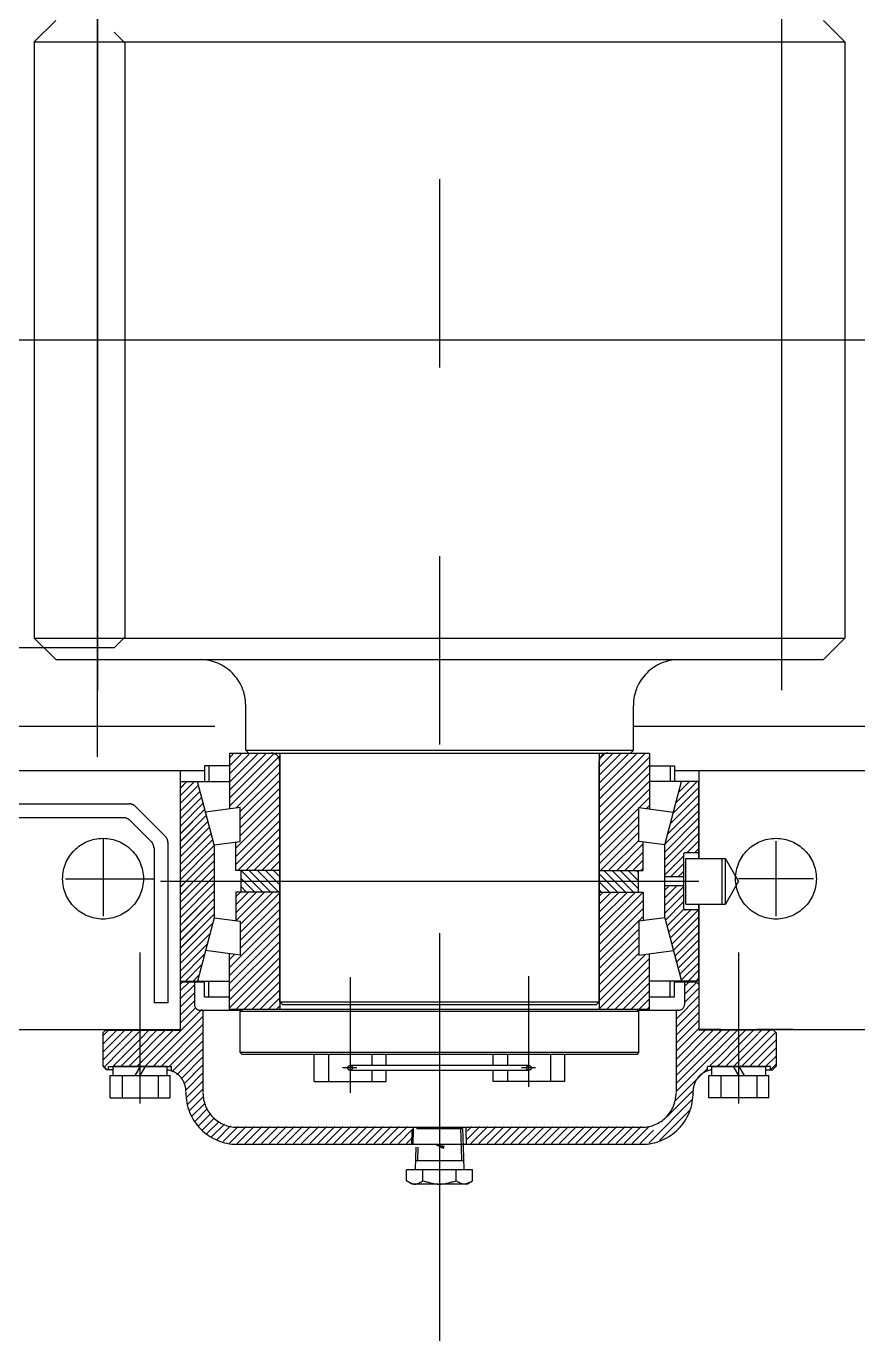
# Model space of a CAD drawing. Header units: millimetres. Extents: x 0 to 29400, y -802 to 20790.
# Drawn here: x 13976 to 14439, y 12734 to 13466 of the extents above; entities that cross this region are included whole.
import ezdxf

# ---------------------------------------------------------------- set-up
doc = ezdxf.new("R2010")
doc.units = ezdxf.units.MM
doc.header["$LTSCALE"] = 700
doc.linetypes.add('K', pattern=[2.5, 1.25, -0.25, 0.25, -0.25, 0.25, -0.25])
doc.layers.add('02', color=1, linetype='Continuous')
doc.layers.add('07', color=6, linetype='K')

# ---------------------------------------------------------------- blocks, each defined once
blk = doc.blocks.new('w34')
at = {"layer": '07', "color": 6, "linetype": 'K', "ltscale": 0.6}
for p, q in [((12516.90322422067, 36247.92824395546), (12516.90322422066, 34970.96171801409)), ((12326.27822422068, 35790.26830755408), (12326.27822422067, 35296.15753037702)), ((12326.41588641712, 35726.97135580084), (12326.41588641711, 35333.31809460206)), ((12707.41588641712, 35726.97135580083), (12707.41588641711, 35333.31809460205)), ((12303.11088641711, 35706.27279483247), (12291.11088641711, 35694.27279483247)), ((12730.72088641711, 35706.27279483246), (12742.72088641711, 35694.27279483246)), ((11320.35322422063, 35699.77279483247), (12335.68172422068, 35699.77279483245)), ((12335.68172422068, 35699.77279483245), (12341.68172422068, 35693.77279483245)), ((12291.11088641711, 35694.27279483247), (12742.72088641712, 35694.27279483246)), ((12291.11088641711, 35694.27279483247), (12291.11088641711, 35362.27279483247)), ((12341.68172422068, 35693.77279483245), (12341.68172422067, 35362.77279483245)), ((12742.72088641712, 35694.27279483246), (12742.72088641711, 35362.27279483246)), ((12760.38429335186, 35528.27279483246), (9530.222155089461, 35528.27279483248)), ((12291.11088641711, 35362.27279483247), (12742.72088641711, 35362.27279483246)), ((12291.11088641711, 35362.27279483247), (12303.11088641711, 35350.27279483247)), ((12341.68172422067, 35362.77279483245), (12335.68172422067, 35356.77279483245)), ((12742.72088641711, 35362.27279483246), (12730.72088641711, 35350.27279483246)), ((12335.68172422067, 35356.77279483245), (11846.80322422068, 35356.77279483246)), ((12303.11088641711, 35350.27279483247), (12730.72088641711, 35350.27279483246)), ((12408.96588641711, 35299.77279483246), (12408.96588641711, 35324.77279483246)), ((12624.86588641711, 35299.77279483246), (12624.86588641711, 35324.77279483246)), ((11866.80322422067, 35313.27279483248), (12408.96588641711, 35313.27279483246)), ((12624.86588641711, 35313.27279483246), (12821.55322422066, 35313.27279483246)), ((12399.95338644347, 35298.27279483248), (12633.87838639076, 35298.27279483247)), ((12399.95338644438, 35298.27279483248), (12399.9533864421, 35267.18496754584)), ((12401.99848692628, 35297.63529483334), (12399.95338644419, 35295.59019435125)), ((12406.48861498681, 35297.63529483334), (12399.95338644386, 35291.10006629039)), ((12410.97874304734, 35297.63529483334), (12399.95338644353, 35286.60993822952)), ((12415.46887110788, 35297.63529483334), (12399.95338644319, 35282.11981016866)), ((12419.95899916842, 35297.63529483334), (12399.95338644286, 35277.62968210778)), ((12424.44912722895, 35297.63529483334), (12399.95338644253, 35273.13955404693)), ((12428.01588644227, 35296.71192598612), (12399.9533864422, 35268.64942598606)), ((12408.96588641711, 35299.77279483246), (12624.86588641711, 35299.77279483246)), ((12408.96588641711, 35299.77279483246), (12410.46588641711, 35298.27279483246)), ((12410.46588641711, 35298.27279483246), (12623.36588641711, 35298.27279483246)), ((12427.95888641711, 35159.77279483246), (12427.95888641711, 35293.47279483247)), ((12428.01588644227, 35298.27279483246), (12428.01588644218, 35155.39779484516)), ((12605.81588639196, 35298.27279483246), (12605.81588639203, 35155.39779484516)), ((12608.54437771087, 35297.63529483334), (12605.81588639196, 35294.90680351443)), ((12613.0345057714, 35297.63529483334), (12605.87288641711, 35290.47367547905)), ((12617.52463383193, 35297.63529483334), (12605.87288641712, 35285.98354741852)), ((12622.01476189246, 35297.63529483333), (12605.87288641711, 35281.49341935798)), ((12626.504889953, 35297.63529483333), (12605.87288641711, 35277.00329129744)), ((12630.99501801353, 35297.63529483333), (12605.87288641711, 35272.51316323691)), ((12633.87838639001, 35296.02853514927), (12605.87288641711, 35268.02303517637)), ((12605.87288641711, 35159.77279483246), (12605.87288641711, 35293.47279483247)), ((12624.86588641711, 35299.77279483246), (12623.36588641711, 35298.27279483246)), ((12633.87838638984, 35298.27279483247), (12633.87838639213, 35267.18496754583)), ((12386.06756959583, 35288.27279483246), (11871.67466277468, 35288.27279483248)), ((12372.40322422066, 35288.27279483246), (12372.40322422066, 35144.27279483247)), ((12386.06756959583, 35291.10006629038), (12386.06756959582, 35282.39779483332)), ((12399.95338644386, 35291.10006629038), (12386.06756959583, 35291.10006629038)), ((12388.37061455516, 35291.10006629038), (12388.37061455515, 35282.39779483332)), ((12427.95888641711, 35292.16479790043), (12403.43778596188, 35267.6436974452)), ((12427.95888641711, 35287.6746698399), (12405.95038805797, 35265.66617148076)), ((12633.87838639034, 35291.53840708907), (12605.87288641711, 35263.53290711584)), ((12633.87838639067, 35287.04827902887), (12605.87288641711, 35259.04277905531)), ((12633.87838639037, 35291.10006629038), (12647.76420323839, 35291.10006629038)), ((12645.46115827906, 35291.10006629038), (12645.46115827907, 35282.39779483331)), ((12647.76420323839, 35291.10006629038), (12647.7642032384, 35282.39779483332)), ((12821.55322422066, 35288.27279483246), (12647.76420323839, 35288.27279483246)), ((12661.40322422066, 35288.27279483246), (12661.40322422066, 35239.53529483882)), ((12376.20208059603, 35282.39779483333), (12372.3905620242, 35278.58627626151)), ((12380.44472128315, 35282.39779483333), (12372.3905620242, 35274.34363557438)), ((12382.67698030182, 35280.38741316488), (12372.3905620242, 35270.10099488726)), ((12376.2020805959, 35282.3977948332), (12372.45338670853, 35278.64910094583)), ((12380.44472128302, 35282.3977948332), (12372.45338670853, 35274.40646025871)), ((12372.45338670849, 35282.39779483333), (12399.95338644184, 35282.3977948333)), ((12382.67698030181, 35280.38741316486), (12372.45338670853, 35270.16381957159)), ((12391.45338670877, 35247.10295835142), (12382.14688519724, 35282.39779483332)), ((12427.95888641711, 35283.18454177937), (12405.95038805797, 35261.17604342022)), ((12427.95888641711, 35278.69441371883), (12405.95038805796, 35256.68591535968)), ((12633.878386391, 35282.55815096866), (12605.87288641711, 35254.55265099477)), ((12633.87838639133, 35278.06802290845), (12605.87288641711, 35250.06252293423)), ((12661.37838612573, 35282.39779483333), (12633.87838639238, 35282.3977948333)), ((12642.37838612546, 35247.10295835142), (12651.68488763698, 35282.39779483332)), ((12661.37838612569, 35279.07453363888), (12647.02354654669, 35264.71969405988)), ((12660.45900663289, 35282.39779483319), (12648.54284903423, 35270.48163723453)), ((12656.21636594577, 35282.39779483319), (12650.06215152178, 35276.24358040919)), ((12651.97372525865, 35282.3977948332), (12651.58145400931, 35282.00552358386)), ((12661.37838612572, 35239.53529483882), (12661.37838612574, 35282.39779483333)), ((12383.56224840686, 35277.03004058279), (12372.3905620242, 35265.85835420014)), ((12384.44751651189, 35273.67266800072), (12372.3905620242, 35261.61571351303)), ((12383.56224840684, 35277.03004058278), (12372.45338670852, 35265.92117888446)), ((12384.44751651188, 35273.6726680007), (12372.45338670852, 35261.67853819735)), ((12427.95888641711, 35274.2042856583), (12405.95038805796, 35252.19578729914)), ((12633.87838639166, 35273.57789484825), (12628.22918991483, 35267.92869837142)), ((12661.37838612569, 35274.83189295176), (12645.50424405915, 35258.95775088522)), ((11846.80322422067, 35269.97238150497), (12344.02160083907, 35269.97238150497)), ((12364.1387581266, 35251.9262920293), (12347.557134745, 35268.5079154109)), ((12385.33278461693, 35270.31529541863), (12372.3905620242, 35257.3730728259)), ((12386.21805272197, 35266.95792283655), (12372.3905620242, 35253.13043213878)), ((12387.10332082701, 35263.60055025447), (12372.3905620242, 35248.88779145167)), ((12385.33278461691, 35270.31529541862), (12372.45338670852, 35257.43589751022)), ((12386.21805272195, 35266.95792283653), (12372.45338670852, 35253.1932568231)), ((12387.10332082699, 35263.60055025445), (12372.45338670852, 35248.95061613598)), ((12405.95038805798, 35267.97448778659), (12386.5454107328, 35265.41977405614)), ((12427.95888641712, 35269.71415759777), (12403.4533864419, 35245.20865762256)), ((12427.95888641711, 35265.22402953722), (12403.4533864419, 35240.71852956201)), ((12405.95038805795, 35249.01152478655), (12405.95038805798, 35267.97448778659)), ((12627.88138477625, 35267.58089323284), (12605.87288641711, 35245.5723948737)), ((12627.88138477625, 35267.97448778659), (12647.28636210142, 35265.41977405613)), ((12627.88138477627, 35249.01152478655), (12627.88138477625, 35267.97448778659)), ((12633.87838639199, 35269.08776678804), (12632.19695216527, 35267.40633256132)), ((12661.3783861257, 35266.34661157752), (12642.46563908407, 35247.43386453589)), ((12661.3783861257, 35270.58925226464), (12643.98494157161, 35253.19580771055)), ((11939.30322422066, 35262.27238150497), (12340.8321564088, 35262.27238150497)), ((12356.43875812659, 35248.73684759903), (12344.36769031473, 35260.8079154109)), ((12387.98858893204, 35260.24317767239), (12372.3905620242, 35244.64515076455)), ((12388.87385703708, 35256.8858050903), (12372.3905620242, 35240.40251007742)), ((12387.98858893202, 35260.24317767237), (12374.46368569221, 35246.71827443255)), ((12388.87385703706, 35256.88580509028), (12378.43136883012, 35246.44331688333)), ((12427.95888641711, 35260.73390147669), (12403.4533864419, 35236.22840150148)), ((12427.95888641711, 35256.24377341616), (12404.55040783289, 35232.83529483194)), ((12627.88138477625, 35263.0907651723), (12605.87288641711, 35241.08226681317)), ((12627.88138477626, 35258.60063711178), (12605.87288641711, 35236.59213875263)), ((12661.3783861257, 35262.10397089041), (12642.37838612546, 35243.10397089017)), ((12661.3783861257, 35257.86133020328), (12642.37838612547, 35238.86133020305)), ((12329.50354861356, 35250.77279483242), (12329.50354861356, 35207.44065289735)), ((12389.75912514212, 35253.52843250822), (12372.3905620242, 35236.15986939031)), ((12390.64439324716, 35250.17105992614), (12372.39056202421, 35231.91722870319)), ((12389.75912514209, 35253.5284325082), (12382.39905196802, 35246.16835933412)), ((12390.64439324713, 35250.17105992611), (12386.36673510592, 35245.89340178491)), ((12391.45338670877, 35247.10295835142), (12405.95038805796, 35249.01152478655)), ((12427.95888641711, 35251.75364535562), (12409.04053589342, 35232.83529483193)), ((12627.88138477626, 35254.11050905124), (12606.60617055692, 35232.83529483191)), ((12627.88138477627, 35249.62038099072), (12611.09629861746, 35232.83529483192)), ((12642.37838612545, 35247.10295835142), (12627.88138477626, 35249.01152478655)), ((12661.3783861257, 35253.61868951617), (12642.37838612547, 35234.61868951593)), ((12661.3783861257, 35249.37604882905), (12654.71263213547, 35242.71029483881)), ((12704.30322422065, 35249.10493676747), (12704.30322422065, 35207.44065289733)), ((12357.90322422066, 35245.4183136931), (12357.90322422066, 35159.18938150496)), ((12365.60322422066, 35248.60775812337), (12365.60322422066, 35159.18938150496)), ((12391.45338670877, 35246.73741270063), (12372.3905620242, 35227.67458801607)), ((12374.46368569221, 35246.71827443255), (12372.45338670852, 35244.70797544886)), ((12378.43136883012, 35246.44331688333), (12372.45338670851, 35240.46533476173)), ((12382.39905196802, 35246.16835933412), (12372.45338670852, 35236.22269407462)), ((12386.36673510592, 35245.89340178491), (12372.45338670851, 35231.98005338749)), ((12390.33441824383, 35245.61844423569), (12372.45338670851, 35227.73741270038)), ((12391.45338670876, 35242.4947720135), (12375.79390953407, 35226.83529483882)), ((12391.45338670876, 35242.49477201351), (12375.79390953407, 35226.83529483882)), ((12391.45338670877, 35246.73741270063), (12390.33441824383, 35245.61844423569)), ((12391.45338670877, 35247.10295835142), (12391.45338670877, 35206.56763132632)), ((12403.4533864419, 35232.83529483194), (12403.45338644191, 35248.68278828732)), ((12427.95888641711, 35247.26351729509), (12413.53066395395, 35232.83529483193)), ((12427.95888641711, 35242.77338923456), (12418.02079201448, 35232.83529483192)), ((12630.37838639231, 35247.62725454623), (12615.586426678, 35232.83529483192)), ((12630.37838639231, 35243.13712648569), (12620.07655473854, 35232.83529483192)), ((12630.37838639233, 35232.83529483194), (12630.37838639231, 35248.68278828732)), ((12642.37838612546, 35206.56763132631), (12642.37838612546, 35247.10295835142)), ((12652.77838612572, 35241.71029483881), (12652.77838612571, 35211.96029483881)), ((12660.37838612571, 35242.71029483881), (12653.77838612571, 35242.71029483881)), ((12661.37838612571, 35245.13340814193), (12658.95527282259, 35242.71029483881)), ((12391.45338670875, 35238.25213132639), (12380.03655022119, 35226.83529483882)), ((12391.45338670876, 35238.25213132639), (12380.03655022119, 35226.83529483882)), ((12427.95888641711, 35238.28326117402), (12422.51092007501, 35232.83529483192)), ((12630.37838639232, 35238.64699842517), (12624.56668279908, 35232.83529483193)), ((12630.37838639233, 35234.15687036464), (12629.05681085962, 35232.83529483194)), ((12652.77838612571, 35240.77604882906), (12642.37838612547, 35230.37604882882)), ((12652.77838612571, 35236.53340814194), (12645.58027282259, 35229.33529483882)), ((12654.11588641711, 35214.13529483882), (12654.11588641711, 35239.53529483882)), ((12654.11588641711, 35239.53529483882), (12676.11588641711, 35239.53529483882)), ((12674.11588641711, 35239.53529483882), (12674.11588641711, 35214.13529483882)), ((12683.44823483582, 35226.83529483881), (12676.11588641711, 35239.53529483882)), ((12676.11588641711, 35214.13529483882), (12676.11588641711, 35239.53529483882)), ((12308.67140667848, 35228.27279483242), (12357.90322422066, 35228.27279483241)), ((12361.46773770158, 35226.83529483882), (12661.37838612571, 35226.83529483881)), ((12375.79390953407, 35226.83529483882), (12372.39056202421, 35223.43194732895)), ((12380.03655022119, 35226.83529483882), (12372.39056202421, 35219.18930664183)), ((12384.27919090831, 35226.83529483882), (12372.3905620242, 35214.94666595471)), ((12388.52183159543, 35226.83529483882), (12372.39056202421, 35210.70402526759)), ((12375.79390953407, 35226.83529483882), (12372.45338670851, 35223.49477201326)), ((12380.03655022119, 35226.83529483882), (12372.45338670851, 35219.25213132615)), ((12384.27919090831, 35226.83529483882), (12372.45338670852, 35215.00949063902)), ((12388.52183159543, 35226.83529483882), (12372.45338670852, 35210.76684995191)), ((12391.45338670875, 35234.00949063926), (12384.27919090831, 35226.83529483882)), ((12391.45338670876, 35234.00949063926), (12384.27919090831, 35226.83529483882)), ((12391.45338670875, 35229.76684995214), (12388.52183159543, 35226.83529483882)), ((12391.45338670875, 35229.76684995214), (12388.52183159543, 35226.83529483882)), ((12427.95888641711, 35232.83529483191), (12403.4533864419, 35232.83529483194)), ((12406.25338644335, 35232.83529483194), (12406.25338644334, 35220.83529484581)), ((12413.96768239392, 35220.83529484581), (12406.25338644335, 35228.54959079638)), ((12418.45781045445, 35220.83529484581), (12406.45781046832, 35232.83529483194)), ((12422.94793851498, 35220.83529484581), (12410.94793852886, 35232.83529483194)), ((12427.43806657552, 35220.83529484581), (12415.4380665894, 35232.83529483192)), ((12427.95888641711, 35224.80460306475), (12419.92819464994, 35232.83529483192)), ((12427.95888641711, 35229.29473112528), (12424.41832271048, 35232.83529483192)), ((12427.95888641711, 35233.79313311348), (12427.00104813554, 35232.83529483191)), ((12605.87288641711, 35232.83529483191), (12630.37838639233, 35232.83529483194)), ((12616.02344511797, 35220.83529484581), (12605.87288641711, 35230.98585354666)), ((12620.51357317851, 35220.83529484581), (12608.5135731924, 35232.83529483191)), ((12625.00370123904, 35220.83529484581), (12613.00370125293, 35232.83529483192)), ((12627.57838639089, 35222.75073775449), (12617.49382931346, 35232.83529483192)), ((12627.57838639089, 35227.24086581503), (12621.98395737399, 35232.83529483193)), ((12627.57838639088, 35231.73099387557), (12626.47408543452, 35232.83529483193)), ((12627.57838639087, 35232.83529483193), (12627.57838639088, 35220.83529484581)), ((12652.77838612572, 35229.33529483882), (12642.37838612547, 35229.33529483881)), ((12652.77838612571, 35232.29076745482), (12649.82291350971, 35229.33529483882)), ((12683.44823483582, 35226.83529483881), (12676.11588641711, 35214.13529483882)), ((12725.13536615572, 35228.2727948324), (12683.47108228557, 35228.2727948324)), ((12391.45338670875, 35225.52420926502), (12372.3905620242, 35206.46138458048)), ((12391.45338670875, 35221.28156857791), (12372.3905620242, 35202.21874389335)), ((12391.45338670875, 35225.52420926502), (12372.76368379666, 35206.83450635294)), ((12391.45338670875, 35221.2815685779), (12377.32222829454, 35207.15041016369)), ((12406.02079202836, 35220.83529484581), (12403.4533864419, 35218.26788925935)), ((12410.5109200889, 35220.83529484581), (12403.4533864419, 35213.77776119882)), ((12428.01588644219, 35220.83529484581), (12403.45338644189, 35220.83529484581)), ((12415.00104814943, 35220.83529484581), (12403.45338644191, 35209.28763313828)), ((12403.4533864419, 35220.83529484581), (12403.45338644191, 35204.98780139042)), ((12419.49117620997, 35220.83529484581), (12403.62154434646, 35204.96566298229)), ((12423.9813042705, 35220.83529484581), (12405.95038805795, 35202.80437863326)), ((12427.95888641711, 35220.32274893188), (12405.95038805796, 35198.31425057273)), ((12409.47755433338, 35220.83529484581), (12406.25338644334, 35224.05946273584)), ((12611.53331705744, 35220.83529484581), (12605.87288641711, 35226.49572548613)), ((12607.0431889969, 35220.83529484581), (12605.87288641711, 35222.0055974256)), ((12608.07655475242, 35220.83529484581), (12605.87288641711, 35218.6316265105)), ((12612.56668281296, 35220.83529484581), (12605.87288641712, 35214.14149844996)), ((12617.05681087349, 35220.83529484581), (12605.87288641711, 35209.65137038942)), ((12605.87288641711, 35220.83529484581), (12630.37838639233, 35220.83529484581)), ((12621.54693893403, 35220.83529484581), (12605.87288641711, 35205.16124232889)), ((12626.03706699456, 35220.83529484581), (12605.87288641711, 35200.67111426836)), ((12630.37838639233, 35220.68648618304), (12605.87288641711, 35196.18098620782)), ((12630.37838639233, 35220.83529484581), (12630.37838639231, 35204.98780139041)), ((12644.82291350971, 35224.33529483881), (12642.37838612547, 35221.89076745458)), ((12649.06555419682, 35224.33529483882), (12642.37838612547, 35217.64812676746)), ((12652.77838612571, 35224.33529483881), (12642.37838612547, 35224.33529483881)), ((12652.77838612571, 35223.80548608058), (12642.37838612546, 35213.40548608033)), ((12652.77838612571, 35219.56284539346), (12642.37838612546, 35209.16284539321)), ((12391.45338670876, 35217.03892789079), (12372.3905620242, 35197.97610320623)), ((12391.45338670876, 35212.79628720367), (12372.3905620242, 35193.73346251911)), ((12391.45338670875, 35217.03892789078), (12381.88077279242, 35207.46631397444)), ((12391.45338670876, 35212.79628720367), (12386.43931729029, 35207.7822177852)), ((12427.95888641711, 35215.83262087135), (12405.95038805797, 35193.8241225122)), ((12630.37838639232, 35216.1963581225), (12605.87288641711, 35191.69085814729)), ((12652.77838612571, 35215.32020470634), (12642.72213765895, 35205.26395623958)), ((12654.11588641711, 35214.13529483882), (12676.11588641711, 35214.13529483881)), ((12661.37838612569, 35171.27279484444), (12661.37838612571, 35214.13529483882)), ((12661.40322422066, 35214.13529483882), (12661.40322422066, 35144.27279483246)), ((12391.45338670876, 35208.55364651656), (12372.3905620242, 35189.490821832)), ((12390.99786178816, 35208.09812159595), (12372.45338670852, 35189.55364651632)), ((12386.43931729029, 35207.78221778519), (12372.45338670852, 35193.79628720343)), ((12381.88077279241, 35207.46631397444), (12372.45338670852, 35198.03892789055)), ((12377.32222829454, 35207.15041016369), (12372.45338670852, 35202.28156857767)), ((12372.76368379666, 35206.83450635294), (12372.45338670852, 35206.52420926479)), ((12391.45338670877, 35206.56763132632), (12382.14688519725, 35171.27279484444)), ((12391.45338670876, 35208.55364651656), (12390.99786178817, 35208.09812159596)), ((12391.45338670877, 35206.56763132632), (12405.95038805796, 35204.65906489119)), ((12427.95888641711, 35206.85236475028), (12399.95338644265, 35178.84686477583)), ((12427.95888641711, 35211.34249281081), (12405.95038805797, 35189.33399445167)), ((12630.37838639232, 35211.70623006196), (12605.87288641711, 35187.20073008675)), ((12630.37838639231, 35207.21610200142), (12605.87288641711, 35182.71060202621)), ((12642.37838612545, 35206.56763132631), (12627.88138477626, 35204.65906489118)), ((12642.37838612546, 35206.56763132631), (12651.68488763697, 35171.27279484444)), ((12653.01507999157, 35211.31425788509), (12643.60740576399, 35201.9065836575)), ((12656.90375763242, 35210.96029483882), (12644.49267386902, 35198.54921107542)), ((12660.95992029693, 35210.7738168162), (12645.37794197406, 35195.19183849333)), ((12661.3783861257, 35206.94964195786), (12646.26321007909, 35191.83446591126)), ((12660.37838612571, 35210.96029483881), (12653.77838612571, 35210.96029483881)), ((12390.64528227958, 35203.50290140026), (12372.3905620242, 35185.24818114487)), ((12389.12597979204, 35197.74095822559), (12372.3905620242, 35181.00554045775)), ((12390.64528227955, 35203.50290140022), (12372.45338670852, 35185.31100582919)), ((12389.125979792, 35197.74095822556), (12372.45338670852, 35181.06836514208)), ((12427.95888641711, 35202.36223668975), (12399.95338644298, 35174.35673671561)), ((12427.95888641711, 35197.87210862921), (12399.95338644331, 35169.86660865541)), ((12405.95038805795, 35204.65906489119), (12405.95038805798, 35185.69610189115)), ((12627.88138477626, 35200.22897232483), (12605.87288641711, 35178.22047396568)), ((12627.88138477627, 35204.65906489118), (12627.88138477624, 35185.69610189115)), ((12661.3783861257, 35202.70700127073), (12647.14847818413, 35188.47709332917)), ((12661.3783861257, 35198.46436058361), (12648.03374628917, 35185.11972074708)), ((12387.6066773045, 35191.97901505094), (12372.3905620242, 35176.76289977063)), ((12387.60667730446, 35191.9790150509), (12372.45338670853, 35176.82572445497)), ((12427.95888641711, 35193.38198056867), (12399.95338644365, 35165.37648059521)), ((12627.88138477625, 35195.73884426429), (12605.87288641711, 35173.73034590515)), ((12627.88138477625, 35191.24871620375), (12605.87288641711, 35169.24021784461)), ((12661.3783861257, 35194.22171989649), (12648.9190143942, 35181.762348165)), ((12350.1731958183, 35103.15033418492), (12350.19465436962, 35187.26420165747)), ((12386.08737481696, 35186.21707187627), (12372.3905620242, 35172.52025908351)), ((12386.08737481692, 35186.21707187624), (12372.45338670853, 35172.58308376784)), ((12405.95038805797, 35185.69610189115), (12386.5454107328, 35188.25081562161)), ((12427.95888641711, 35188.89185250814), (12399.95338644397, 35160.886352535)), ((12399.95338644438, 35155.39779484516), (12399.95338644209, 35186.48562213191)), ((12402.73571520718, 35186.11932160088), (12399.95338644232, 35183.33699283602)), ((12427.95888641711, 35184.40172444761), (12399.9533864443, 35156.3962244748)), ((12627.88138477624, 35186.75858814322), (12605.8728864171, 35164.75008978408)), ((12631.82870056738, 35186.21577587381), (12605.87288641711, 35160.25996172354)), ((12633.87838639193, 35183.77533363782), (12605.87288641711, 35155.76983366301)), ((12627.88138477625, 35185.69610189115), (12647.28636210141, 35188.25081562161)), ((12633.87838638984, 35155.39779484516), (12633.87838639213, 35186.48562213191)), ((12661.37838612569, 35189.97907920938), (12649.80428249924, 35178.40497558292)), ((12661.37838612569, 35185.73643852225), (12650.68955060428, 35175.04760300084)), ((12683.63325262301, 35103.15033418492), (12683.61179407169, 35187.26420165747)), ((12384.56807232942, 35180.45512870161), (12375.38573847211, 35171.27279484431)), ((12384.56807232938, 35180.45512870157), (12375.38573847224, 35171.27279484444)), ((12427.95888641711, 35179.91159638707), (12403.44508487521, 35155.39779484516)), ((12633.8783863916, 35179.28520557696), (12609.9909756598, 35155.39779484516)), ((12661.37838612569, 35181.49379783513), (12651.57481870932, 35171.69023041875)), ((12661.37838612569, 35177.25115714801), (12655.40002382212, 35171.27279484444)), ((12372.45338670851, 35171.27279484444), (12399.95338644321, 35171.27279484444)), ((12377.95011574911, 35171.25279484444), (12372.47822422066, 35165.78090331599)), ((12372.47822422066, 35169.37279484444), (12373.97822422066, 35170.87279484444)), ((12372.47822422066, 35169.37279484444), (12372.47822422066, 35144.37279484444)), ((12380.40322422066, 35169.21577525545), (12372.47822422066, 35161.29077525545)), ((12373.97822422066, 35170.87279484444), (12386.06756959582, 35170.87279484444)), ((12383.04876984187, 35174.69318552695), (12379.62837915924, 35171.27279484431)), ((12383.04876984184, 35174.69318552691), (12379.62837915936, 35171.27279484444)), ((12380.40322422066, 35170.87279484444), (12380.40322422066, 35158.27279484444)), ((12386.06756959583, 35162.57052338726), (12386.06756959582, 35171.27279484432)), ((12388.37061455516, 35162.57052338726), (12388.37061455515, 35171.27279484432)), ((12427.95888641711, 35175.42146832654), (12407.93521293574, 35155.39779484517)), ((12427.95888641711, 35170.931340266), (12412.42534099627, 35155.39779484516)), ((12467.1194256995, 35173.46544576255), (12467.1194256995, 35109.01977513678)), ((12566.71234713471, 35112.33280299843), (12566.71234713471, 35173.94667319517)), ((12633.87838639126, 35174.79507751609), (12614.48110372033, 35155.39779484516)), ((12633.87838639094, 35170.30494945523), (12618.97123178087, 35155.39779484516)), ((12661.37838612571, 35171.27279484444), (12633.87838639243, 35171.27279484444)), ((12645.46115827906, 35162.57052338725), (12645.46115827907, 35171.27279484431)), ((12647.76420323839, 35162.57052338725), (12647.7642032384, 35171.27279484431)), ((12647.7642032384, 35170.87279484444), (12659.82822422066, 35170.87279484444)), ((12656.33805550225, 35171.25279484443), (12653.40322422066, 35168.31796356284)), ((12653.40322422066, 35170.87279484444), (12653.40322422066, 35158.27279484444)), ((12660.27820389172, 35170.70281517337), (12653.40322422066, 35163.82783550231)), ((12661.37838612569, 35173.00851646089), (12659.64266450924, 35171.27279484444)), ((12659.82822422066, 35170.87279484444), (12661.32822422066, 35169.37279484444)), ((12661.32822422066, 35169.37279484444), (12661.32822422066, 35144.37279484444)), ((12380.40322422066, 35164.72564719491), (12372.47822422066, 35156.80064719492)), ((12386.06756959583, 35162.57052338726), (12399.95338644385, 35162.57052338828)), ((12427.95888641711, 35166.44121220546), (12416.91546905681, 35155.39779484516)), ((12427.95888641711, 35161.95108414493), (12421.40559711734, 35155.39779484516)), ((12633.8783863906, 35165.81482139436), (12623.4613598414, 35155.39779484516)), ((12633.87838639027, 35161.3246933335), (12627.95148790194, 35155.39779484516)), ((12633.87838639036, 35162.57052338725), (12647.76420323839, 35162.57052338725)), ((12661.32822422066, 35162.77257938124), (12648.65322422066, 35150.09757938123)), ((12661.32822422066, 35167.26270744177), (12653.40322422066, 35159.33770744177)), ((12365.60322422066, 35159.18938150496), (12357.90322422066, 35159.18938150496)), ((12384.60075605179, 35155.45279484444), (12361.20322422066, 35132.05526301332)), ((12380.40322422066, 35160.23551913438), (12372.47822422066, 35152.31051913439)), ((12381.19891882925, 35156.54108568245), (12372.47822422066, 35147.82039107385)), ((12383.60322422066, 35155.07279484444), (12406.64641137721, 35155.07279484444)), ((12385.15322422066, 35155.07279484444), (12385.15322422066, 35109.25279484444)), ((12633.87838639243, 35155.39779484516), (12399.95338644179, 35155.39779484516)), ((12405.9011541826, 35154.32658083353), (12406.90051245179, 35155.32722215278)), ((12627.91588641711, 35154.39779484516), (12405.91588641711, 35154.39779484516)), ((12405.91588641711, 35131.39779484516), (12405.91588641711, 35154.39779484516)), ((12427.95888641711, 35157.4609560844), (12425.89572517788, 35155.39779484516)), ((12627.91588641711, 35154.39779484516), (12626.91588641711, 35155.39779484516)), ((12627.24059088964, 35155.07309037264), (12650.21588641711, 35155.07309037264)), ((12627.24088641784, 35155.07279484444), (12650.20322422066, 35155.07279484444)), ((12627.91588641711, 35131.39779484516), (12627.91588641711, 35154.39779484516)), ((12633.87838638994, 35156.83456527263), (12632.44161596247, 35155.39779484516)), ((12661.32822422066, 35158.2824513207), (12648.65322422066, 35145.60745132071)), ((12649.51831162332, 35155.45279484444), (12648.65322422066, 35154.58770744177)), ((12648.65322422066, 35155.07279484444), (12648.65322422066, 35109.25279484443)), ((12661.32822422066, 35153.79232326017), (12648.65322422066, 35141.11732326016)), ((12385.15322422066, 35151.51513495278), (12361.20322422066, 35127.56513495278)), ((12385.15322422066, 35147.02500689224), (12361.80101217285, 35123.67279484443)), ((12661.32822422066, 35149.30219519963), (12648.65322422066, 35136.62719519963)), ((12278.75322422065, 35144.27279483248), (12372.40322422066, 35144.27279483246)), ((12329.40322422066, 35142.37279484444), (12330.90322422066, 35143.87279484444)), ((12329.40322422066, 35142.37279484444), (12329.40322422066, 35124.17279484445)), ((12332.60960350697, 35143.87279484444), (12329.60322422066, 35140.86641555813)), ((12337.09973156751, 35143.87279484444), (12329.60322422066, 35136.37628749759)), ((12339.20322422066, 35141.48615943706), (12329.60322422066, 35131.88615943706)), ((12330.90322422066, 35143.87279484444), (12330.90322422066, 35144.27309037265)), ((12330.90322422066, 35143.87279484444), (12371.97822422066, 35143.87279484444)), ((12341.58985962807, 35143.87279484447), (12339.40322422064, 35141.68615943704)), ((12346.07998768861, 35143.87279484447), (12339.40322422064, 35137.19603137651)), ((12350.18348601804, 35143.48616511337), (12339.40322422064, 35132.70590331597)), ((12350.18234023515, 35138.99489126994), (12339.40322422064, 35128.21577525544)), ((12361.40322422065, 35141.23551913437), (12350.18004866936, 35130.01234358309)), ((12359.55037187021, 35143.87279484447), (12350.18119445226, 35134.50361742652)), ((12355.06024380968, 35143.87279484448), (12350.18234023515, 35138.99489126994)), ((12350.57011574915, 35143.87279484448), (12350.18348601804, 35143.48616511337)), ((12364.04049993072, 35143.87279484444), (12361.20322422066, 35141.03551913438)), ((12368.53062799125, 35143.87279484444), (12361.20322422066, 35136.54539107385)), ((12385.15322422066, 35142.53487883171), (12366.29114023338, 35123.67279484444)), ((12661.32822422066, 35144.8120671391), (12648.65322422066, 35132.1370671391)), ((12664.87907998653, 35143.87279484443), (12648.65322422066, 35127.64693907856)), ((12669.36920804706, 35143.87279484444), (12648.65322422066, 35123.15681101803)), ((12672.60322422066, 35142.61668295749), (12648.65322422066, 35118.6666829575)), ((12673.62276134275, 35144.27309037264), (12661.34088641711, 35144.27309037264)), ((12661.40322422066, 35144.27279483246), (12755.05322422065, 35144.27279483246)), ((12702.90322422066, 35143.87279484444), (12661.82822422066, 35143.87279484444)), ((12673.85933610759, 35143.87279484443), (12672.40322422066, 35142.41668295749)), ((12678.34946416813, 35143.87279484444), (12672.40322422066, 35137.92655489696)), ((12682.83959222867, 35143.87279484444), (12672.40322422066, 35133.43642683642)), ((12683.62380921549, 35140.16688377073), (12672.40322422066, 35128.94629877589)), ((12687.3297202892, 35143.87279484443), (12683.62380921549, 35140.16688377073)), ((12691.81984834973, 35143.87279484443), (12683.62495441393, 35135.67790090862)), ((12694.40322422066, 35141.96604265482), (12683.62609961236, 35131.18891804652)), ((12713.91588641711, 35144.27309037264), (12693.62276199385, 35144.27309037264)), ((12696.30997641027, 35143.87279484443), (12694.60322422066, 35142.16604265482)), ((12700.80010447081, 35143.87279484444), (12694.60322422066, 35137.67591459429)), ((12703.996728376, 35142.57929068909), (12694.60322422066, 35133.18578653375)), ((12702.90322422066, 35143.87279484444), (12702.90322422066, 35144.27309037264)), ((12704.40322422066, 35142.37279484444), (12702.90322422066, 35143.87279484444)), ((12704.40322422066, 35142.37279484444), (12704.40322422066, 35123.87279484444)), ((12339.20322422066, 35136.99603137653), (12329.60322422066, 35127.39603137652)), ((12339.20322422066, 35132.50590331599), (12330.23666998489, 35123.53934908022)), ((12350.18119445226, 35134.50361742652), (12339.40322422064, 35123.7256471949)), ((12361.40322422065, 35136.74539107384), (12350.17890288647, 35125.52106973966)), ((12361.40322422065, 35132.25526301331), (12352.86260180533, 35123.71464059799)), ((12385.15322422066, 35138.04475077117), (12367.81417674002, 35120.70570329054)), ((12385.15322422066, 35133.55462271064), (12370.66324978875, 35119.06464827873)), ((12672.60322422066, 35138.12655489696), (12648.65322422066, 35114.17655489696)), ((12672.60322422066, 35133.63642683643), (12648.65322422066, 35109.68642683643)), ((12683.62495441392, 35135.67790090862), (12672.40322422066, 35124.45617071536)), ((12694.40322422066, 35137.4759145943), (12683.62724481079, 35126.69993518442)), ((12694.40322422066, 35132.98578653375), (12685.13314703035, 35123.71570934344)), ((12704.20322422066, 35138.29565847322), (12694.60322422066, 35128.69565847322)), ((12704.20322422066, 35133.80553041268), (12694.60322422065, 35124.20553041268)), ((12339.20322422066, 35128.01577525545), (12334.86024380965, 35123.67279484445)), ((12350.18004866936, 35130.01234358309), (12343.88463608112, 35123.71693099485)), ((12350.17890288647, 35125.52106973966), (12348.37361894323, 35123.71578579642)), ((12361.40322422064, 35127.76513495277), (12357.35158466742, 35123.71349539955)), ((12385.15322422066, 35129.06449465011), (12372.9255449583, 35116.83681538775)), ((12385.15322422066, 35124.57436658957), (12374.60469469841, 35114.02583706732)), ((12627.91588641711, 35131.39779484516), (12405.91588641711, 35131.39779484516)), ((12405.91588641711, 35131.39779484516), (12406.91588641711, 35130.39779484516)), ((12626.91588641711, 35130.39779484516), (12406.91588641711, 35130.39779484516)), ((12447.12942569922, 35115.39779484482), (12447.12942569922, 35130.39779484516)), ((12455.11942569929, 35130.39779484516), (12455.11942569929, 35115.39779484482)), ((12479.11942569971, 35130.39779484516), (12479.11942569971, 35124.22760468312)), ((12487.10942569979, 35124.22760468312), (12487.10942569979, 35130.39779484517)), ((12546.72234713443, 35124.22760468312), (12546.72234713443, 35130.39779484516)), ((12554.71234713451, 35130.39779484516), (12554.71234713451, 35124.22760468312)), ((12578.71234713492, 35130.39779484516), (12578.71234713492, 35115.39779484482)), ((12586.702347135, 35115.39779484482), (12586.702347135, 35130.39779484516)), ((12626.91588641711, 35130.39779484516), (12627.91588641711, 35131.39779484516)), ((12672.60322422066, 35129.14629877589), (12667.1297202892, 35123.67279484443)), ((12672.60322422066, 35124.65617071536), (12671.61984834973, 35123.67279484443)), ((12683.62609961235, 35131.18891804652), (12676.15059934349, 35123.71341777765)), ((12683.62724481078, 35126.69993518441), (12680.64187318692, 35123.71456356055)), ((12694.40322422066, 35128.49565847322), (12689.62442087377, 35123.71685512633)), ((12704.20322422066, 35129.31540235215), (12698.56061671294, 35123.67279484443)), ((12704.20322422066, 35124.82527429162), (12701.10322422066, 35121.72527429162)), ((12331.88722422066, 35121.87279484444), (12329.40322422066, 35124.17279484445)), ((12331.40322422065, 35121.87279484444), (12329.40322422065, 35123.87279484444)), ((12335.07797167211, 35121.87279484444), (12331.40322422065, 35121.87279484444)), ((12332.50322422065, 35121.67279484445), (12332.50322422065, 35123.67279484445)), ((12332.50322422065, 35123.67279484445), (12367.70322422065, 35123.67279484445)), ((12333.4089782833, 35106.21960290293), (12333.41216719722, 35118.71960249642)), ((12333.41216719722, 35118.71960249642), (12366.94216610643, 35118.71104855372)), ((12335.077167143, 35118.71917773309), (12335.07844270857, 35123.7191775703)), ((12365.27844172622, 35123.71147315427), (12335.07844270857, 35123.7191775703)), ((12340.17716697711, 35118.7178766562), (12340.17397806319, 35106.21787706271)), ((12350.1784422174, 35123.71532536228), (12347.29041539997, 35118.71606197319)), ((12350.17716665183, 35118.71532552507), (12353.06519346925, 35123.71458891416)), ((12360.17716632655, 35118.71277439393), (12360.17397741263, 35106.21277480043)), ((12365.27716616065, 35118.71147331705), (12365.27844172622, 35123.71147315427)), ((12366.93897719251, 35106.21104896022), (12366.94216610643, 35118.71104855372)), ((12367.70322422065, 35121.17040165864), (12367.70322422065, 35123.67279484445)), ((12385.15322422066, 35120.08423852904), (12375.56191882348, 35110.49293313186)), ((12470.8229973188, 35122.89779484499), (12462.89119650485, 35122.89779484499)), ((12566.71234713471, 35124.22760468312), (12467.1194256995, 35124.22760468312)), ((12467.1194256995, 35121.56798500687), (12566.71234713471, 35121.56798500687)), ((12479.11942569971, 35121.56798500687), (12479.11942569971, 35115.39779484482)), ((12487.10942569979, 35115.39779484482), (12487.10942569979, 35121.56798500687)), ((12546.72234713443, 35115.39779484482), (12546.72234713443, 35121.56798500687)), ((12554.71234713451, 35121.56798500687), (12554.71234713451, 35115.39779484482)), ((12570.41591875401, 35122.89779484499), (12562.48411794006, 35122.89779484499)), ((12666.10322422066, 35122.64629877589), (12648.08071114486, 35104.6237857001)), ((12701.30322422066, 35123.67279484443), (12666.10322422066, 35123.67279484443)), ((12666.10322422066, 35121.17040165864), (12666.10322422066, 35123.67279484443)), ((12666.86428233488, 35118.71104855371), (12700.39428124409, 35118.71960249641)), ((12666.8674712488, 35106.21104896021), (12666.86428233488, 35118.71104855371)), ((12668.52800671509, 35123.71147315425), (12698.72800573273, 35123.71917757029)), ((12668.52928228066, 35118.71147331705), (12668.52800671509, 35123.71147315425)), ((12673.62928211476, 35118.71277439392), (12673.63247102868, 35106.21277480043)), ((12683.62928178948, 35118.71532552506), (12680.74125497206, 35123.71458891415)), ((12683.62800622391, 35123.71532536227), (12686.51603304134, 35118.71606197318)), ((12693.6292814642, 35118.71787665619), (12693.63247037812, 35106.21787706269)), ((12694.40322422066, 35124.00553041269), (12694.11569471719, 35123.71800090922)), ((12698.7292812983, 35118.71917773307), (12698.72800573273, 35123.71917757029)), ((12698.7284767692, 35121.87279484444), (12702.40322422066, 35121.87279484444)), ((12700.39747015801, 35106.21960290291), (12700.39428124409, 35118.71960249641)), ((12701.30322422066, 35121.67279484443), (12701.30322422066, 35123.67279484443)), ((12702.40322422066, 35121.87279484444), (12704.40322422066, 35123.87279484444)), ((12385.15322422066, 35115.5941104685), (12375.81159226499, 35106.25247851283)), ((12385.15322422066, 35111.10398240797), (12376.48141362773, 35102.43217181504)), ((12447.12942569922, 35115.39779484482), (12487.10942569979, 35115.39779484482)), ((12586.702347135, 35115.39779484482), (12546.72234713443, 35115.39779484482)), ((12658.21994478678, 35110.27289128148), (12643.58780275452, 35095.64074924922)), ((12333.4089782833, 35106.21960290293), (12366.93897719251, 35106.21104896022)), ((12375.65322422066, 35108.87279484444), (12375.65322422066, 35108.59279484444)), ((12385.31535272814, 35106.77598285492), (12377.5552046026, 35099.01583472938)), ((12386.164947762, 35103.13544982825), (12378.95911766805, 35095.92961973428)), ((12657.90011728546, 35105.46293571962), (12633.44308334547, 35081.00590177963)), ((12658.15322422066, 35108.87279484444), (12658.15322422066, 35108.59279484444)), ((12700.39747015801, 35106.21960290291), (12666.8674712488, 35106.21104896021)), ((12387.54458211703, 35100.02495612274), (12380.65105997914, 35093.13143398485)), ((12389.35082853633, 35097.3410744815), (12382.60723982791, 35090.59748577309)), ((12391.54174491237, 35095.04186279701), (12384.81628160716, 35088.3163994918)), ((12656.43557007346, 35099.50826044709), (12639.397758618, 35082.47044899163)), ((12394.11255507866, 35093.12254490276), (12387.27681356682, 35086.28680339092)), ((12397.09328350638, 35091.61314526995), (12389.99719373626, 35084.51705549983)), ((12400.56496850297, 35090.594702206), (12392.99723569941, 35083.02696940245)), ((12404.71318920194, 35090.25279484444), (12396.31285079881, 35081.85245644131)), ((12409.20331726247, 35090.25279484444), (12400.0065900568, 35081.05606763877)), ((12404.15322422066, 35089.87279484444), (12629.65322422066, 35089.87279484444)), ((12413.69344532301, 35090.25279484444), (12404.19344532301, 35080.75279484444)), ((12418.18357338355, 35090.25279484444), (12408.68357338355, 35080.75279484444)), ((12422.67370144408, 35090.25279484444), (12413.17370144408, 35080.75279484444)), ((12427.16382950461, 35090.25279484444), (12417.66382950461, 35080.75279484444)), ((12431.65395756515, 35090.25279484444), (12422.15395756515, 35080.75279484444)), ((12436.14408562568, 35090.25279484444), (12426.64408562568, 35080.75279484444)), ((12440.63421368622, 35090.25279484444), (12431.13421368622, 35080.75279484444)), ((12445.12434174675, 35090.25279484444), (12435.62434174675, 35080.75279484444)), ((12449.61446980729, 35090.25279484444), (12440.11446980729, 35080.75279484444)), ((12454.10459786782, 35090.25279484444), (12444.60459786782, 35080.75279484444)), ((12458.59472592836, 35090.25279484444), (12449.09472592836, 35080.75279484444)), ((12463.08485398889, 35090.25279484444), (12453.58485398889, 35080.75279484444)), ((12467.57498204942, 35090.25279484444), (12458.07498204943, 35080.75279484444)), ((12472.06511010996, 35090.25279484444), (12462.56511010996, 35080.75279484444)), ((12476.55523817049, 35090.25279484444), (12467.05523817049, 35080.75279484444)), ((12481.04536623103, 35090.25279484444), (12471.54536623103, 35080.75279484444)), ((12485.53549429156, 35090.25279484444), (12476.03549429156, 35080.75279484444)), ((12490.0256223521, 35090.25279484444), (12480.5256223521, 35080.75279484444)), ((12494.51575041263, 35090.25279484444), (12485.01575041263, 35080.75279484444)), ((12499.00587847317, 35090.25279484444), (12489.50587847317, 35080.75279484445)), ((12501.56823124282, 35088.32501955356), (12493.9960065337, 35080.75279484444)), ((12501.57222422066, 35088.07279484444), (12501.33159922066, 35080.37279484444)), ((12502.20322422066, 35088.9600125314), (12501.69600653371, 35088.45279484444)), ((12502.20322422066, 35088.07279484444), (12501.96259922066, 35080.37279484444)), ((12502.20322422066, 35089.87279484444), (12502.20322422066, 35088.07279484444)), ((12504.04538641711, 35089.09809037264), (12529.78638641711, 35089.09809037264)), ((12528.62438641711, 35089.09809037264), (12528.97438641711, 35078.67309037264)), ((12529.78638641711, 35089.09809037264), (12530.13638641711, 35078.67309037264)), ((12531.60322422066, 35089.87279484444), (12531.60322422066, 35088.07279484444)), ((12531.60322422066, 35088.07279484444), (12531.84384922066, 35080.37279484444)), ((12534.92690295744, 35090.25279484444), (12532.26127509147, 35087.58716697847)), ((12539.41703101798, 35090.25279484444), (12532.39733957815, 35083.23310340461)), ((12543.90715907851, 35090.25279484444), (12534.40715907851, 35080.75279484444)), ((12548.39728713905, 35090.25279484443), (12538.89728713905, 35080.75279484443)), ((12552.88741519958, 35090.25279484444), (12543.38741519958, 35080.75279484444)), ((12557.37754326012, 35090.25279484444), (12547.87754326011, 35080.75279484443)), ((12561.86767132065, 35090.25279484444), (12552.36767132065, 35080.75279484444)), ((12566.35779938119, 35090.25279484444), (12556.85779938119, 35080.75279484444)), ((12570.84792744172, 35090.25279484444), (12561.34792744172, 35080.75279484444)), ((12575.33805550225, 35090.25279484444), (12565.83805550225, 35080.75279484444)), ((12579.82818356279, 35090.25279484443), (12570.32818356279, 35080.75279484443)), ((12584.31831162332, 35090.25279484443), (12574.81831162332, 35080.75279484444)), ((12588.80843968385, 35090.25279484443), (12579.30843968386, 35080.75279484443)), ((12593.29856774439, 35090.25279484443), (12583.79856774439, 35080.75279484443)), ((12597.78869580492, 35090.25279484443), (12588.28869580492, 35080.75279484443)), ((12602.27882386546, 35090.25279484443), (12592.77882386546, 35080.75279484443)), ((12606.76895192599, 35090.25279484443), (12597.26895192599, 35080.75279484443)), ((12611.25907998652, 35090.25279484443), (12601.75907998652, 35080.75279484443)), ((12615.74920804706, 35090.25279484443), (12606.24920804706, 35080.75279484443)), ((12620.2393361076, 35090.25279484443), (12610.73933610759, 35080.75279484443)), ((12624.72946416813, 35090.25279484443), (12615.22946416813, 35080.75279484443)), ((12629.21959222866, 35090.25279484443), (12619.71959222866, 35080.75279484443)), ((12633.85979623106, 35090.4028707863), (12624.2097202892, 35080.75279484443)), ((12636.15997032488, 35088.21291681958), (12628.69984834973, 35080.75279484443)), ((12404.15322422066, 35080.37279484444), (12629.65322422066, 35080.37279484444)), ((12501.42338840216, 35083.69004865236), (12498.48613459424, 35080.75279484444)), ((12503.69538641711, 35078.67309037264), (12503.31588641711, 35066.52909037265)), ((12504.85738641711, 35078.67309037264), (12504.62301141711, 35071.17309037264)), ((12528.97438641711, 35078.67309037264), (12529.20876141711, 35071.17309037264)), ((12530.13638641711, 35078.67309037264), (12530.51588641711, 35066.52909037265)), ((12498.46588641711, 35060.04947874751), (12498.46588641711, 35066.17309037264)), ((12535.36588641711, 35066.17309037264), (12498.46588641711, 35066.17309037264)), ((12503.31588641711, 35066.17309037264), (12503.31588641711, 35066.52909037266)), ((12530.37076141711, 35071.17309037264), (12503.46101141711, 35071.17309037264)), ((12507.69088641711, 35060.04947874751), (12507.69088641711, 35066.17309037264)), ((12526.14088641711, 35060.04947874751), (12526.14088641711, 35066.17309037264)), ((12530.51588641711, 35066.17309037264), (12530.51588641711, 35066.52909037264)), ((12535.36588641711, 35060.04947874751), (12535.36588641711, 35066.17309037264)), ((12501.71588641711, 35058.17309037264), (12498.46588641711, 35060.04947874751)), ((12532.11588641711, 35058.17309037264), (12535.36588641711, 35060.04947874751)), ((12532.11588641711, 35058.17309037264), (12501.71588641711, 35058.17309037264))]:
    blk.add_line(p, q, dxfattribs=at)
at = {"layer": '07', "color": 6, "linetype": 'K'}
for p, q in [((12427.95888641711, 35159.77279483246), (12605.87288641711, 35159.77279483246)), ((12427.95888641711, 35159.77279483246), (12429.45888641711, 35158.27279483246)), ((12429.45888641711, 35158.27279483246), (12604.37288641711, 35158.27279483246)), ((12605.87288641711, 35159.77279483246), (12604.37288641711, 35158.27279483246))]:
    blk.add_line(p, q, dxfattribs=at)
at = {"layer": '07', "color": 6, "linetype": 'K', "ltscale": 0.6}
for centre, radius in [((12329.50354861356, 35228.27279483242), 22.5), ((12704.30322422065, 35228.2727948324), 22.5), ((12467.1194256995, 35122.89779484499), 1.329809838126247), ((12566.71234713471, 35122.89779484499), 1.329809838126247)]:
    blk.add_circle(centre, radius, dxfattribs=at)
for centre, radius, start, end in [((12383.48036724925, 35324.78741495546), 25.48552336138034, 359.9671314820623, 89.80773804360693), ((12650.35140558497, 35324.78741495546), 25.48552336138022, 90.19226195639305, 180.0328685183546), ((12423.15888641711, 35293.47279483247), 4.8, 0, 90), ((12610.67288641711, 35293.47279483247), 4.8, 90, 180), ((12344.02160083907, 35264.97238150497), 5, 44.99999999988945, 90), ((12340.8321564088, 35257.27238150497), 5, 44.99999999988945, 90), ((12352.90322422066, 35245.2013136931), 5, 0, 44.99999999988945), ((12360.60322422066, 35248.39075812337), 5, 0, 44.99999999988945), ((12653.77838612571, 35241.71029483881), 1, 90, 180), ((12653.77838612571, 35241.71029483881), 1.000000000000455, 90, 180), ((12660.37838612571, 35243.71029483881), 1, 270, 0), ((12653.77838612571, 35211.96029483881), 1, 180, 270), ((12660.37838612571, 35209.96029483881), 1, 0, 90), ((12660.37838612571, 35209.96029483881), 1, 0, 90), ((12383.60322422066, 35158.27279484444), 3.2, 180, 270), ((12650.20322422066, 35158.27279484444), 3.2, 270, 0), ((12371.97822422066, 35144.37279484444), 0.5, 270, 0), ((12661.82822422066, 35144.37279484444), 0.5, 180, 270), ((12363.65797017774, 35109.87279484444), 12, 359.1228451616642, 82.24150321383082), ((12670.14847826357, 35109.87279484444), 12, 97.75849678616918, 180.8771548383358), ((12404.15322422066, 35108.87279484444), 28.5, 179.1228451616641, 270), ((12404.15322422066, 35108.87279484444), 19, 180, 270), ((12629.65322422066, 35108.87279484444), 28.5, 270, 0.8771548383358257), ((12629.65322422066, 35108.87279484444), 19, 270, 0)]:
    blk.add_arc(centre, radius, start, end, dxfattribs=at)
for points in [[(12500.09088641711, 35059.11128456007), (12503.07838641711, 35058.17309037264), (12507.69088641711, 35060.04947874751)], [(12507.69088641711, 35060.04947874751), (12516.91588641711, 35058.17309037264), (12526.14088641711, 35060.04947874751)], [(12533.74088641711, 35059.11128456007), (12530.75338641711, 35058.17309037264), (12526.14088641711, 35060.04947874751)]]:
    blk.add_spline(points, degree=3, dxfattribs=at)
blk.add_solid([(12519.25618592857, 35077.6497498281), (12513.81697405193, 35080.37279484444), (12519.84532421081, 35079.56101016735)], dxfattribs=at)

msp = doc.modelspace()

# ---------------------------------------------------------------- block references
at = {"layer": '02', "ltscale": 1.166666666666667}
msp.add_blockref('w34', (1688.83298487904, -22236.92575961625), dxfattribs=at)

doc.saveas('drawing.dxf')
